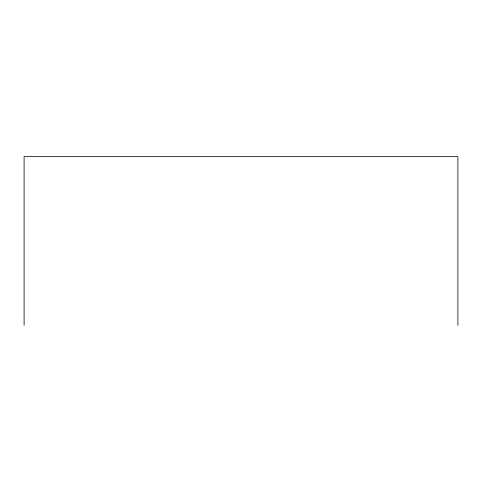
<?xml version="1.0" encoding="UTF-8"?>
<svg xmlns="http://www.w3.org/2000/svg" width="482" height="482" viewBox="0 0 482 482"><rect width="100%" height="100%" fill="white"/><g stroke="black" fill="none" stroke-linecap="round" stroke-linejoin="round"><path stroke-width="0.72" d="M457.9 325.35L457.9 156.65L24.1 156.65L24.1 325.35"/></g></svg>
